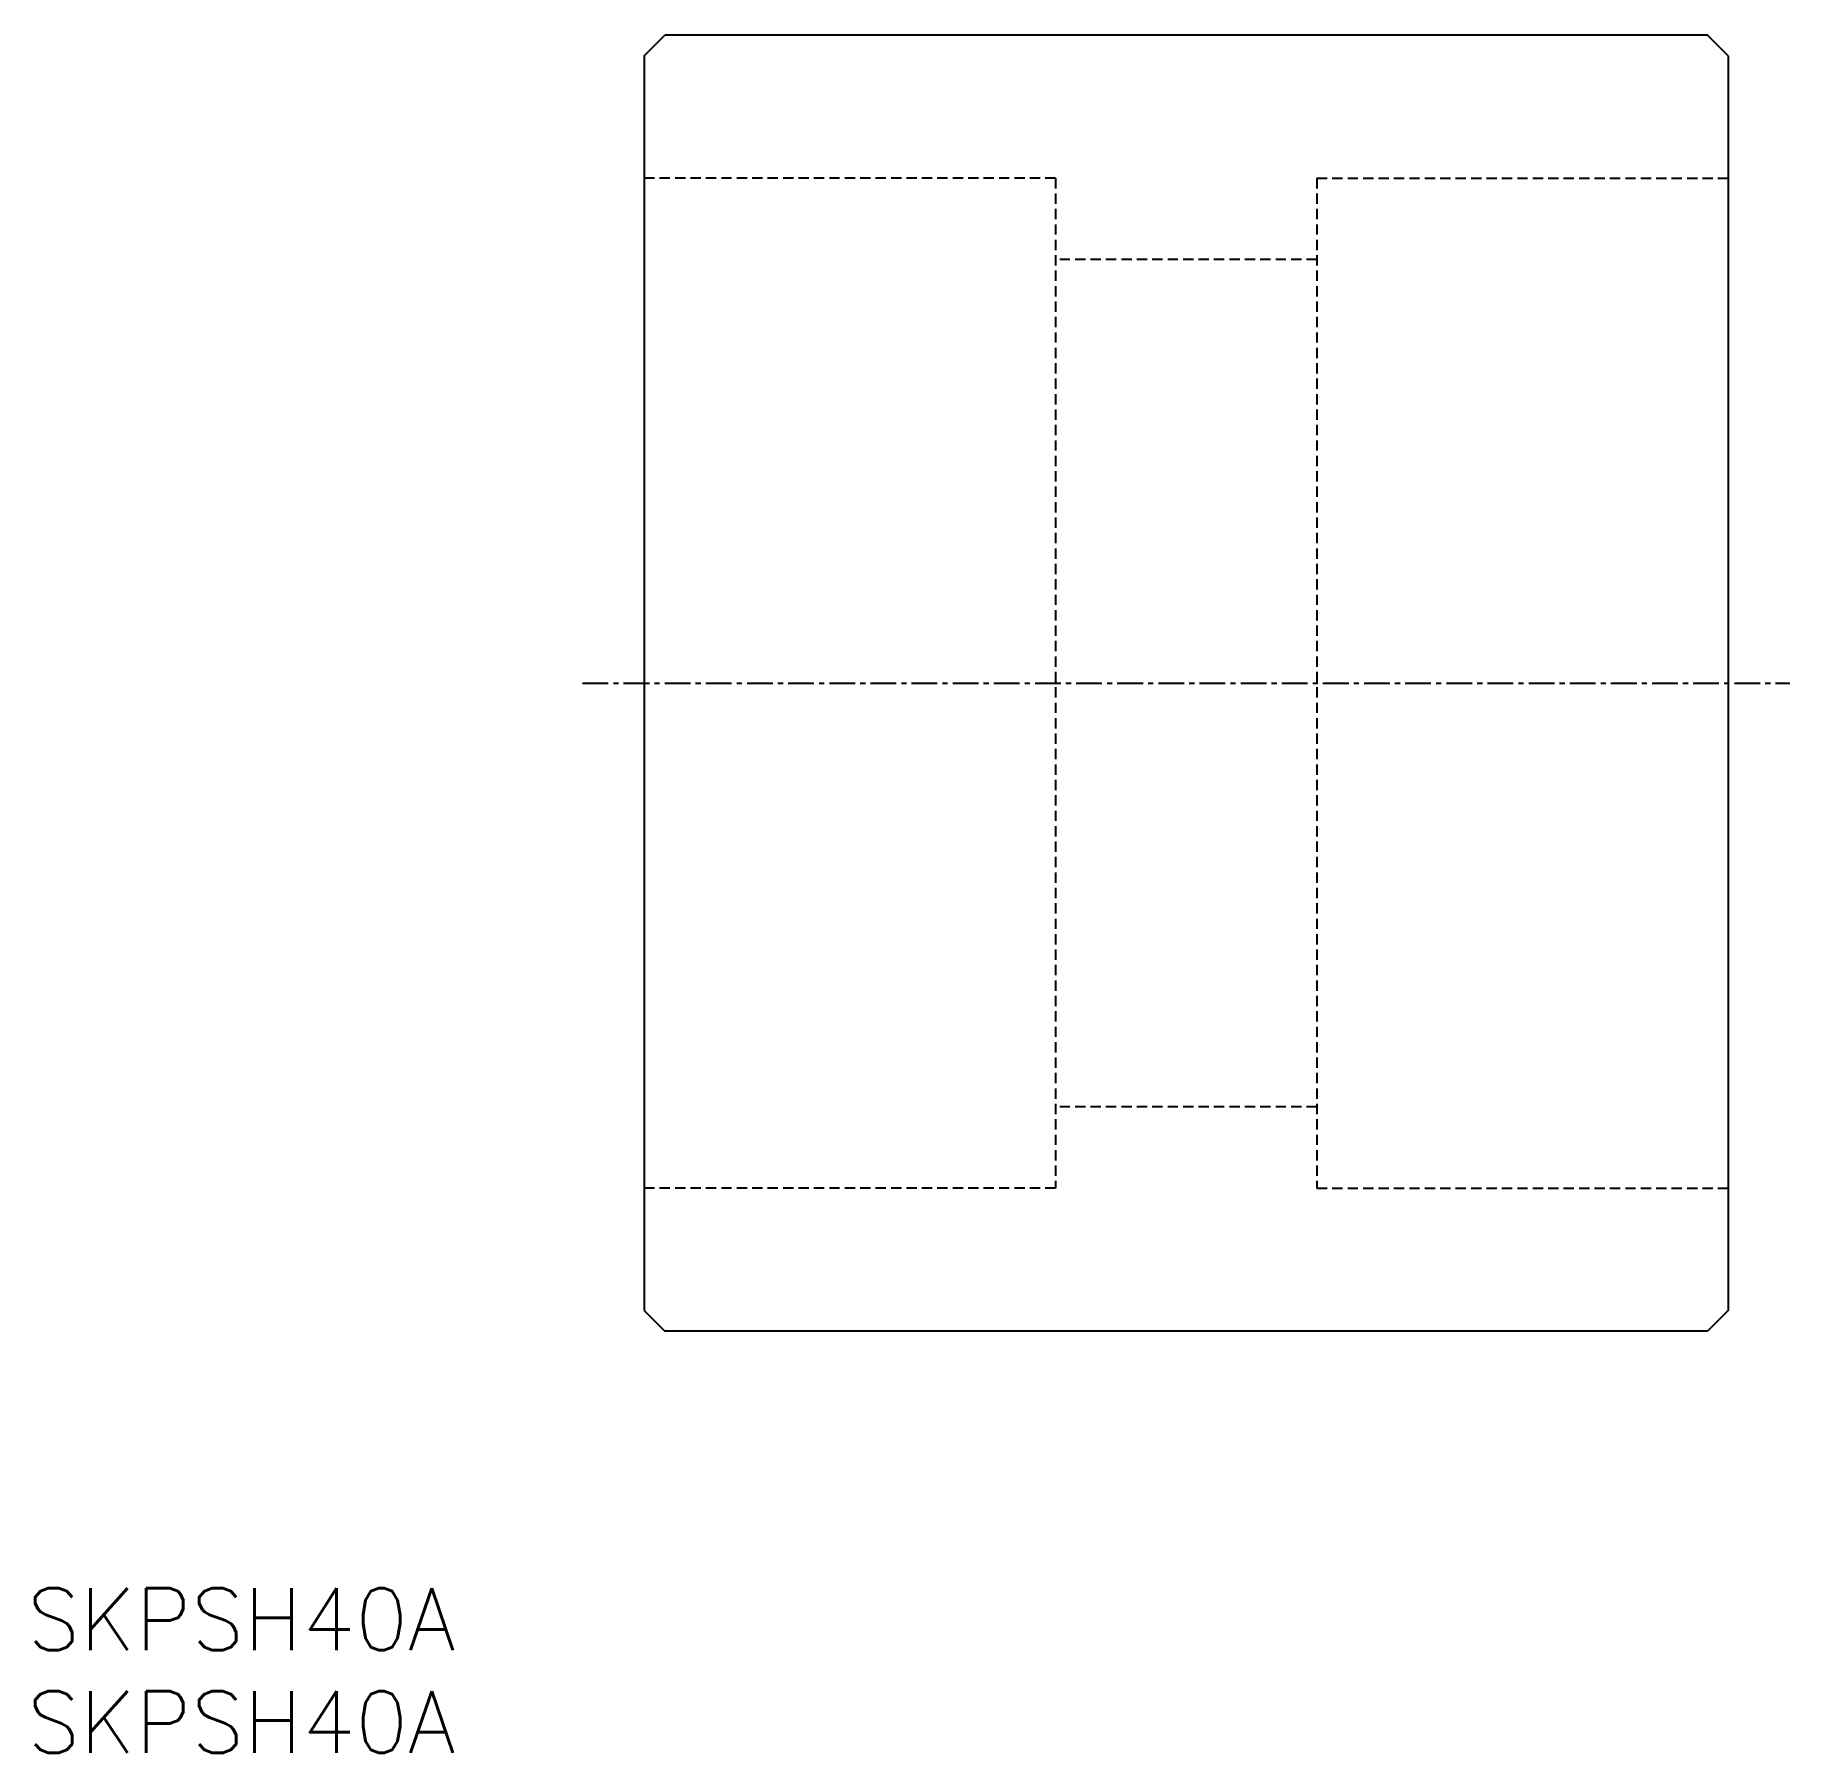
# Model space of a CAD drawing. Extents: x 0.4 to 85.7, y 0 to 83.5.
import ezdxf

# ---------------------------------------------------------------- set-up
doc = ezdxf.new("R2010")
doc.units = 0
doc.linetypes.add('CENTER', pattern=[2, 1.25, -0.25, 0.25, -0.25])
doc.linetypes.add('DASHED', pattern=[0.75, 0.5, -0.25])
doc.layers.get('0').update_dxf_attribs({"linetype": 'CONTINUOUS'})
doc.layers.add('CENTER', color=1, linetype='CENTER')
doc.styles.get("Standard").update_dxf_attribs({"font": 'txt.shx'})

# ---------------------------------------------------------------- blocks, each defined once
blk = doc.blocks.new('*U10')
at = {"color": 7, "linetype": 'CONTINUOUS'}
blk.add_text('SKPSH40A', height=3, dxfattribs=at).set_placement((0, 0))
blk = doc.blocks.new('*U11')
at = {"color": 7, "linetype": 'CONTINUOUS'}
blk.add_text('SKPSH40A', height=3, dxfattribs=at).set_placement((0, 5))

msp = doc.modelspace()

# ---------------------------------------------------------------- linework, layer by layer
at = {"color": 7, "linetype": 'CONTINUOUS'}
for p, q in [((30, 82.5), (31, 83.5)), ((81.7, 83.5), (31, 83.5)), ((82.7, 82.5), (81.7, 83.5)), ((30, 82.5), (30, 21.5)), ((82.7, 82.5), (82.7, 21.5)), ((30, 21.5), (31, 20.5)), ((82.7, 21.5), (81.7, 20.5)), ((81.7, 20.5), (31, 20.5))]:
    msp.add_line(p, q, dxfattribs=at)
at = {"color": 3, "linetype": 'DASHED'}
for p, q in [((50, 76.55), (30, 76.55)), ((50, 76.55), (50, 27.45)), ((62.7, 76.55), (62.7, 27.45)), ((62.7, 76.55), (82.7, 76.55)), ((62.7, 72.6), (50, 72.6)), ((62.7, 31.4), (50, 31.4)), ((50, 27.45), (30, 27.45)), ((62.7, 27.45), (82.7, 27.45))]:
    msp.add_line(p, q, dxfattribs=at)
at = {"layer": 'CENTER', "color": 1, "linetype": 'CENTER'}
msp.add_line((27, 52), (85.7, 52), dxfattribs=at)

# ---------------------------------------------------------------- block references
at = {"color": 7, "linetype": 'CONTINUOUS'}
for name in ['*U11', '*U10']:
    msp.add_blockref(name, (0, 0), dxfattribs=at)

doc.saveas('drawing.dxf')
